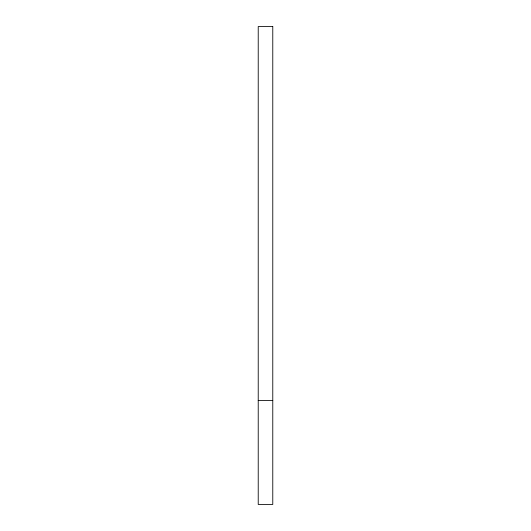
<?xml version="1.0" encoding="UTF-8"?>
<svg xmlns="http://www.w3.org/2000/svg" width="531" height="531" viewBox="0 0 531 531"><rect width="100%" height="100%" fill="white"/><g stroke="black" fill="none" stroke-linecap="round" stroke-linejoin="round"><path stroke-width="0.8" d="M258.225 400.56L272.775 400.56M272.775 26.55L258.225 26.55L258.225 504.45L272.775 504.45L272.775 26.55"/></g></svg>
